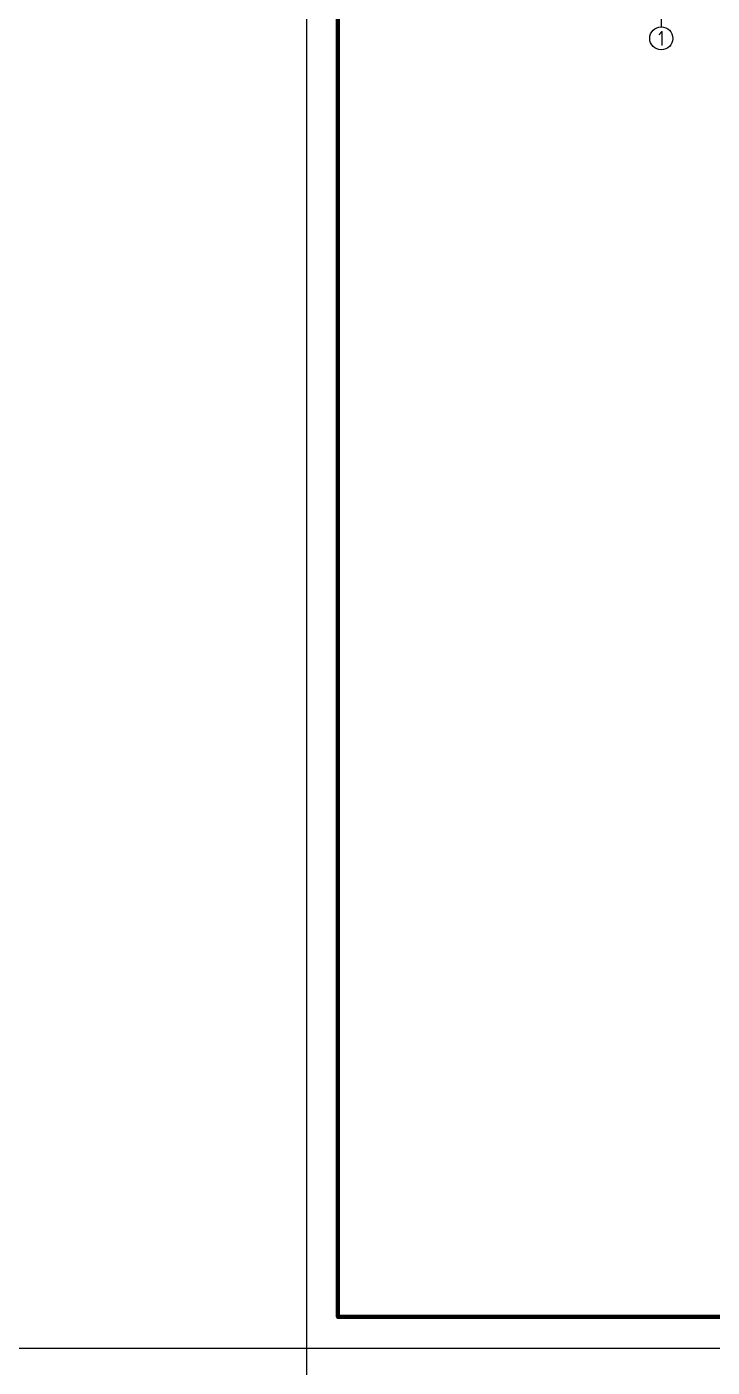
# Model space of a CAD drawing. Extents: x -1 to 1050000, y -900000 to 0.
# Drawn here: x 192093 to 235950, y -361217 to -275447 of the extents above; entities that cross this region are included whole.
import ezdxf
from ezdxf.enums import TextEntityAlignment as Align

# ---------------------------------------------------------------- set-up
doc = ezdxf.new("R2010")
doc.units = 0
doc.header["$LTSCALE"] = 1000
doc.header["$MEASUREMENT"] = 0
for name, color, linetype in [('AXIS', 3, 'Continuous'), ('AXIS_TEXT', 7, 'Continuous'), ('G-ANNO-TTLB-THIN', 151, 'Continuous')]:
    doc.layers.add(name, color=color, linetype=linetype)
doc.layers.add('G-ANNO-TTLB-WIDE', color=214, linetype='Continuous', lineweight=100)
doc.styles.add('_TCH_AXIS', font='tssdeng.shx', dxfattribs={"bigfont": 'GBCBIG.shx'})
doc.styles.add('COMPLEX', font='COMPLEX')

# ---------------------------------------------------------------- blocks, each defined once
blk = doc.blocks.new('*U1')
blk.add_line((-525000, 0), (525000, 0))
blk = doc.blocks.new('*U2')
at = {"layer": 'Defpoints', "color": 0, "linetype": 'ByBlock', "lineweight": -2, "transparency": 16777216}
blk.add_blockref('*U1', (0, -360000), dxfattribs=at)
blk = doc.blocks.new('_AXISO')
blk.add_circle((0, 0), 0.5)
at = {"layer": 'AXIS_TEXT', "style": 'COMPLEX', "width": 1.041667}
blk.add_attdef('A', text='', height=0.56, dxfattribs=at).set_placement((-0.25, -0.28), (0.25, -0.28), align=Align.FIT)

msp = doc.modelspace()

# ---------------------------------------------------------------- linework, layer by layer
msp.add_line((210000, 0), (210000, -900000))
at = {"layer": 'AXIS'}
msp.add_line((232690.6, -271447.09), (232690.6, -275447.09), dxfattribs=at)
at = {"layer": 'G-ANNO-TTLB-THIN'}
msp.add_lwpolyline([(209999.47, -191800.03), (209999.47, -360000.03), (328799.47, -360000.03), (328799.47, -191800.03)], close=True, dxfattribs=at)
at = {"layer": 'G-ANNO-TTLB-WIDE'}
msp.add_lwpolyline([(326799.47, -196800.03), (211999.47, -196800.03), (211999.47, -358000.03), (326799.47, -358000.03)], close=True, dxfattribs=at)

# ---------------------------------------------------------------- block references
at = {"layer": 'AXIS'}
ref = msp.add_blockref('_AXISO', (232690.6, -276185.35), dxfattribs=dict(at, xscale=1476.510067114094, yscale=1476.510067114094, zscale=1476.510067114094))
ref.add_attrib('A', '1', dxfattribs={"layer": 'AXIS_TEXT', "height": 949.99, "style": '_TCH_AXIS', "width": 2.228571}).set_placement((232487.03, -276660.34), (232894.17, -276660.34), align=Align.FIT)
at = {"layer": 'Defpoints'}
msp.add_blockref('*U2', (525000, 0), dxfattribs=at)

doc.saveas('drawing.dxf')
